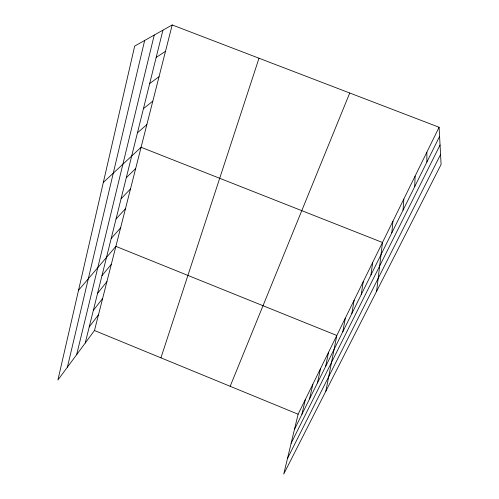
<?xml version="1.0" encoding="UTF-8"?>
<svg xmlns="http://www.w3.org/2000/svg" width="499" height="499" viewBox="0 0 499 499"><rect width="100%" height="100%" fill="white"/><g stroke="black" fill="none" stroke-linecap="round" stroke-linejoin="round"><path stroke-width="0.75" d="M414.725 186.601L415.106 176.085M403.042 210.185L403.816 199.076M391.815 232.846L392.944 221.188M376.602 291.329L382.484 242.483L141.086 147.28L103.337 182.428M370.938 274.986L372.697 262.405M361.22 294.61L363.253 281.629M351.845 313.54L354.134 300.192M342.794 331.81L345.32 318.131M325.847 391.204L336.8 335.478L115.887 246.363L78.549 290.237M325.604 366.503L328.554 352.257M317.439 382.989L320.576 368.493M309.536 398.938L312.854 384.218M301.889 414.376L305.369 399.456M67.396 367.17L144.66 40.456M439.095 127.264L298.109 414.22L283.744 474.05L441.097 164.427L439.095 127.264L172.199 24.95L134.686 46.07L57.903 380.013L94.479 330.519L172.199 24.95M76.671 354.621L154.247 35.061M85.229 343.038L162.942 30.158M160.934 357.833L259 58.227M230.164 386.288L349.737 93.007M294.485 429.333L439.588 136.408M291.123 443.324L440.049 145.022M287.48 458.506L440.561 154.522M89.221 326.988L98.503 314.719M93.332 310.422L102.644 298.427M97.579 293.318L106.917 281.623M101.971 275.648L111.327 264.277M111.196 238.503L120.59 227.862M116.049 218.961L125.455 208.732M121.076 198.727L130.488 188.953M126.284 177.763L135.691 168.475M137.45 132.796L146.843 124.631M143.45 108.651L152.819 101.129M149.688 83.533L159.031 76.721M156.181 57.391L165.481 51.347M94.479 330.519L298.109 414.22M426.857 152.164L426.894 162.032"/></g></svg>
